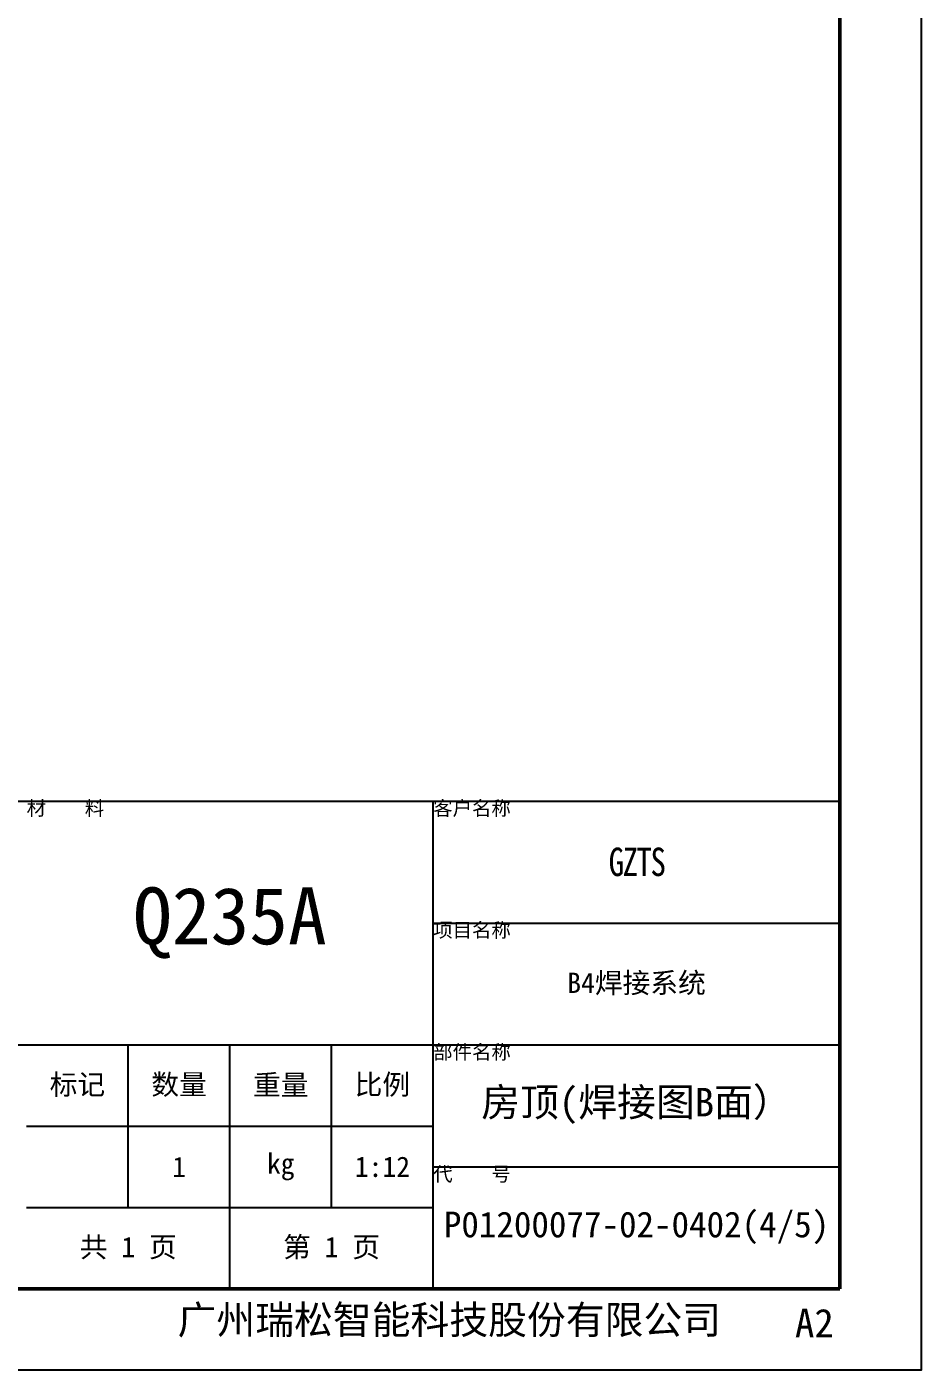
# Model space of a CAD drawing. Header units: millimetres. Extents: x -73083 to 81340, y -6859 to 6812.
# Drawn here: x 17401 to 18720, y -6850 to -4867 of the extents above; entities that cross this region are included whole.
import ezdxf

# ---------------------------------------------------------------- set-up
doc = ezdxf.new("R2010")
doc.units = ezdxf.units.MM
doc.layers.add('A3', color=7, linetype='Continuous', plot=False)
doc.layers.add('AM_VIS', color=7, linetype='Continuous', lineweight=50)
doc.layers.add('SOLID LINE', color=7, linetype='Continuous', lineweight=30)
doc.layers.add('title_frame', color=7, linetype='Continuous')
doc.styles.get("Standard").update_dxf_attribs({"font": 'romans.shx', "bigfont": 'bigfont.shx'})

msp = doc.modelspace()

# ---------------------------------------------------------------- linework, layer by layer
at = {"layer": 'A3', "linetype": 'Continuous'}
msp.add_lwpolyline([(11592.19613, -1810.23226), (18720.19613, -1810.23226), (18720.19613, -6850.23226), (11592.19613, -6850.23226)], close=True, dxfattribs=at)
at = {"layer": 'AM_VIS', "linetype": 'Continuous'}
for p in [(18600.19613, -1930.23226), (11892.19613, -6730.23226)]:
    msp.add_line(p, (18600.19613, -6730.23226), dxfattribs=at)
at = {"layer": 'title_frame', "linetype": 'Continuous'}
for p, q in [((16440.19613, -6010.23226), (18600.19613, -6010.23226)), ((18000.19613, -6730.23226), (18000.19613, -6010.23226)), ((18600.19613, -6730.23226), (18600.19613, -6010.23226)), ((18000.19613, -6190.23226), (18600.19613, -6190.23226)), ((16440.19613, -6370.23226), (18600.19613, -6370.23226)), ((17550.19613, -6610.23226), (17550.19613, -6370.23226)), ((17700.19613, -6730.23226), (17700.19613, -6370.23226)), ((17850.19613, -6610.23226), (17850.19613, -6370.23226)), ((17400.19613, -6490.23226), (18000.19613, -6490.23226)), ((18000.19613, -6550.23226), (18600.19613, -6550.23226)), ((17400.19613, -6610.23226), (18000.19613, -6610.23226)), ((16440.19613, -6730.23226), (18600.19613, -6730.23226)), ((16440.19613, -6730.23226), (18600.19613, -6730.23226))]:
    msp.add_line(p, q, dxfattribs=at)

# ---------------------------------------------------------------- texts
at = {"layer": 'SOLID LINE', "ltscale": 0.5}
for s, insert, char_height, width, attachment_point in [('{\\fSimHei|b0|i0|c134|p2;\\C3;材    料}', (17400.19613, -6010.23226), 21, 600, 1), ('\\pt126;{\\fSimHei|b0|i0|c134|p2;\\C3;客户名称}', (18000.19613, -6010.23226), 21, 600, 1), ('{\\fSimHei|b0|i0|c134|p2;\\W0.8;\\T0.9;\\C3;GZTS}', (18300.19613, -6100.23226), 42, 600, 5), ('\\pt504;{\\fSimHei|b0|i0|c134|p2;\\C3;Q235A}', (17700.19613, -6190.23226), 84, 600, 5), ('\\pt126;{\\fSimHei|b0|i0|c134|p2;\\C3;项目名称}', (18000.19613, -6190.23226), 21, 600, 1), ('{\\fSimHei|b0|i0|c134|p2;\\C3;B4焊接系统}', (18300.19613, -6280.23226), 30, 600, 5), ('\\pt126;{\\fSimHei|b0|i0|c134|p2;\\C3;部件名称}', (18000.19613, -6370.23226), 21, 600, 1), ('\\pt180;{\\fSimHei|b0|i0|c134|p2;\\C3;标记}', (17475.19613, -6430.23226), 30, 150, 5), ('\\pt180;{\\fSimHei|b0|i0|c134|p2;\\C3;数量}', (17625.19613, -6430.23226), 30, 150, 5), ('\\pt180;{\\fSimHei|b0|i0|c134|p2;\\C3;重量}', (17775.19613, -6430.23226), 30, 150, 5), ('\\pt180;{\\fSimHei|b0|i0|c134|p2;\\C3;比例}', (17925.19613, -6430.23226), 30, 150, 5), ('{\\fSimHei|b0|i0|c134|p2;\\C3;房顶(焊接图B面）}', (18300.19613, -6460.23226), 42, 600, 5), ('\\pt180;{\\fSimHei|b0|i0|c134|p2;\\C3;1}', (17625.19613, -6550.23226), 30, 150, 5), ('\\pt180;{\\fSimHei|b0|i0|c134|p2;\\C3;kg}', (17775.19613, -6550.23226), 30, 150, 5), ('\\pt180;{\\fSimHei|b0|i0|c134|p2;\\C3;1:12}', (17925.19613, -6550.23226), 30, 150, 5), ('\\pt126;{\\fSimHei|b0|i0|c134|p2;\\C3;代    号}', (18000.19613, -6550.23226), 21, 600, 1), ('{\\fSimHei|b0|i0|c134|p2;\\C3;P01200077-02-0402(4/5)}', (18300.19613, -6640.23226), 38, 600, 5), ('\\pt180;{\\fSimHei|b0|i0|c134|p2;\\C3;共 1 页}', (17550.19613, -6670.23226), 30, 300, 5), ('\\pt180;{\\fSimHei|b0|i0|c134|p2;\\C3;第 1 页}', (17850.19613, -6670.23226), 30, 300, 5), ('\\pt180;{\\fSimHei|b0|i0|c134|p2;\\C3;广州瑞松智能科技股份有限公司}', (17622.94446, -6754.90174), 42, 942.7416977, 1), ('\\pt252;{\\fSimHei|b0|i0|c134|p2;\\C3;A2}', (18534.06257, -6759.72749), 42, 942.7416977, 1)]:
    msp.add_mtext(s, dxfattribs=dict(at, insert=insert, char_height=char_height, width=width, attachment_point=attachment_point))

doc.saveas('drawing.dxf')
